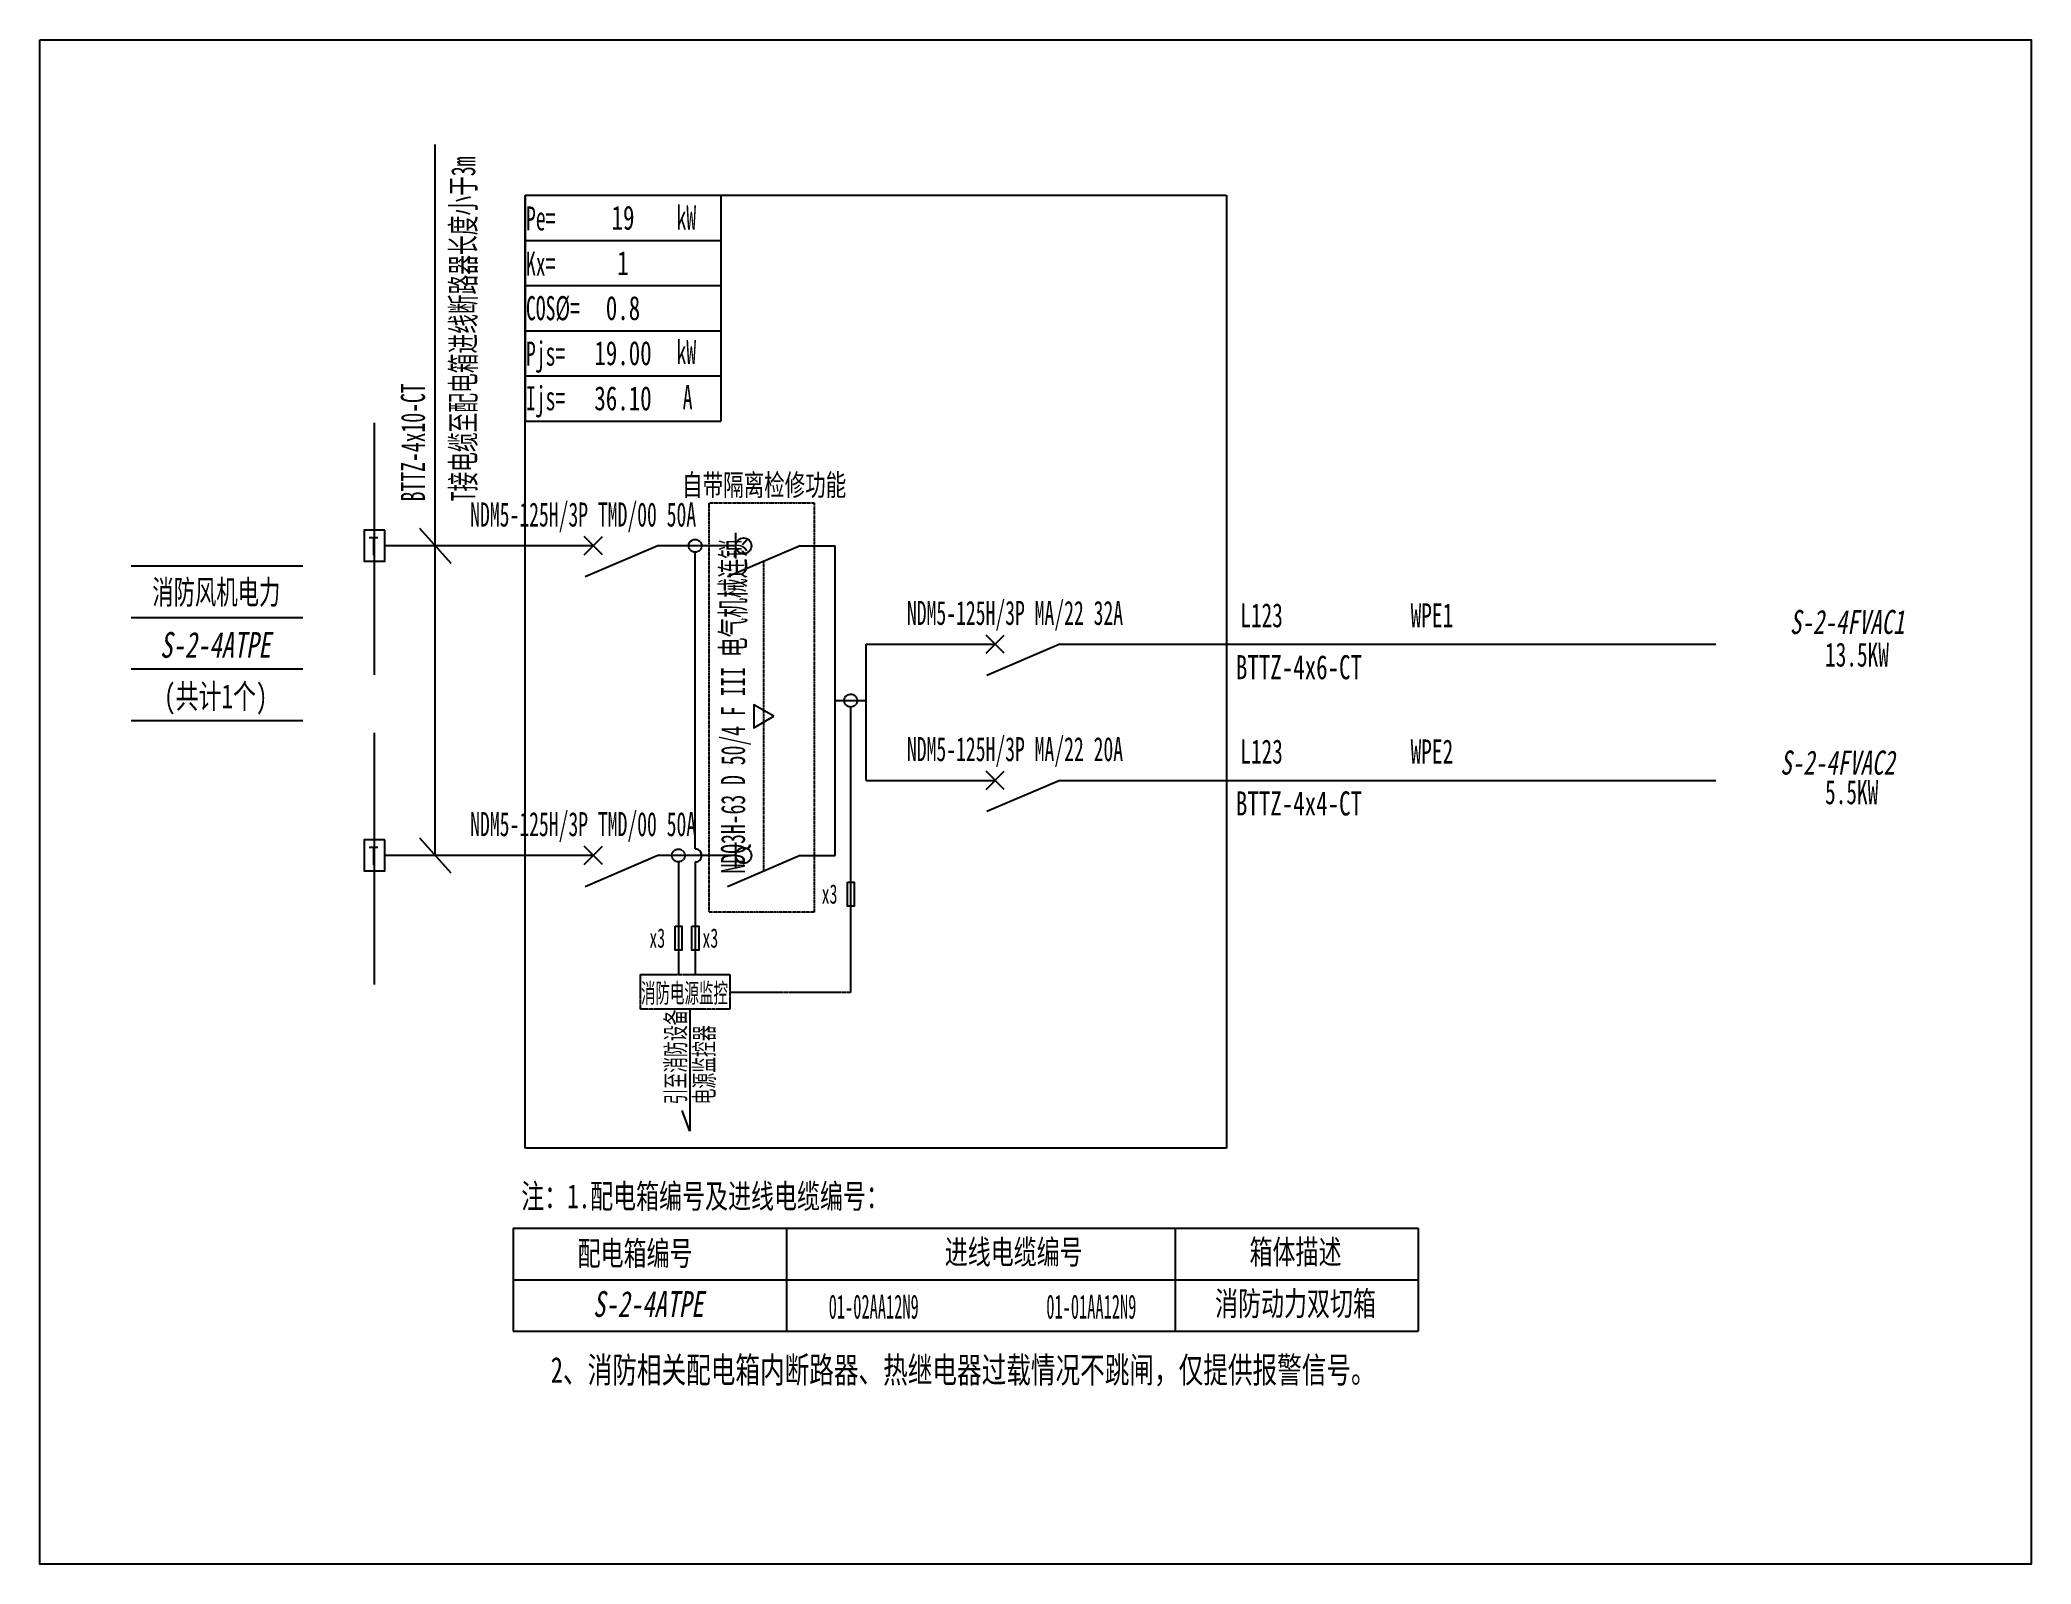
# Model space of a CAD drawing. Extents: x 408947 to 411426, y 356657 to 358554.
import ezdxf
from ezdxf.enums import TextEntityAlignment as Align

# ---------------------------------------------------------------- set-up
doc = ezdxf.new("R2010")
doc.units = 0
doc.header["$MEASUREMENT"] = 0
for name, pattern in [('_点划线L', [1.9, 1.5, -0.17, 0.06, -0.17]), ('DASH', [0.35, 0.25, -0.1]), ('DASHDOTX2', [2, 1, -0.5, 0, -0.5]), ('DASHED', [0.75, 0.5, -0.25])]:
    doc.linetypes.add(name, pattern=pattern)
for name, color, linetype in [('D_E_Eqpm（强电设备）', 100, 'Continuous'), ('D_E_Text（强电文字）', 51, 'Continuous'), ('D_E_Tray（强电普通桥架）', 51, 'Continuous'), ('D_E_WireEm（强电应急照明线缆）', 10, 'DASHED'), ('D_E_Wire（强电线缆）', 10, 'Continuous'), ('D_T_TableDim（表格尺寸）', 255, 'Continuous'), ('DQ_Eqpm', 100, 'Continuous'), ('系统图', 220, 'Continuous')]:
    doc.layers.add(name, color=color, linetype=linetype)
doc.styles.add('$1$电气', font='', dxfattribs={"width": 0.7})
doc.styles.add('$1$电气箱', font='simhei.ttf', dxfattribs={"width": 0.8, "oblique": 10})
doc.styles.add('电气', font='', dxfattribs={"width": 0.7})
doc.styles.add('电气箱', font='simhei.ttf', dxfattribs={"width": 0.8, "oblique": 10})
doc.styles.get('$1$电气').set_extended_font_data('SimSun')
doc.styles.get('电气').set_extended_font_data('SimSun')

# ---------------------------------------------------------------- blocks, each defined once
blk = doc.blocks.new('T接箱')
at = {"layer": 'DQ_Eqpm'}
blk.add_lwpolyline([(313, 172), (73, 172), (73, -188), (313, -188)], close=True, dxfattribs=at)
at = {"layer": 'DQ_Eqpm', "color": 51, "style": '电气', "width": 0.8}
blk.add_text('T', height=220, dxfattribs=at).set_placement((120, -121))

msp = doc.modelspace()

# ---------------------------------------------------------------- linework, layer by layer
at = {"linetype": 'DASHED'}
for p, q in [((409551.3, 357174.5, 0), (409551.3, 358360.1, 0)), ((409551.3, 358360.1, 0), (410424.3, 358360.1, 0)), ((410424.3, 358360.1, 0), (410424.3, 357174.5, 0)), ((410424.3, 357174.5, 0), (409551.3, 357174.5, 0))]:
    msp.add_line(p, q, dxfattribs=at)
at = {"layer": 'D_E_Eqpm（强电设备）'}
for p, q in [((409647.4, 357912.7, 0), (409624.7, 357935.4, 0)), ((409624.7, 357912.7, 0), (409647.4, 357935.4, 0)), ((409716.4, 357924, 0), (409625.7, 357885.2, 0)), ((409893.6, 357924, 0), (409803, 357885.2, 0)), ((409813.4, 357908, 0), (409813.4, 357940.1, 0)), ((410125, 357790.3, 0), (410147.7, 357813, 0)), ((410147.7, 357790.3, 0), (410125, 357813, 0)), ((410216.7, 357801.6, 0), (410126, 357762.8, 0)), ((410125, 357620.8, 0), (410147.7, 357643.5, 0)), ((410147.7, 357620.8, 0), (410125, 357643.5, 0)), ((410216.7, 357632.1, 0), (410126, 357593.3, 0)), ((409647.4, 357527.4, 0), (409624.7, 357550.1, 0)), ((409624.7, 357527.4, 0), (409647.4, 357550.1, 0)), ((409813.4, 357522.7, 0), (409813.4, 357554.8, 0)), ((409716.4, 357538.7, 0), (409625.7, 357499.9, 0)), ((409893.6, 357538.7, 0), (409803, 357499.9, 0))]:
    msp.add_line(p, q, dxfattribs=at)
at = {"layer": 'D_E_Eqpm（强电设备）', "linetype": 'DASH'}
msp.add_line((409848.3, 357519.3, 0), (409848.3, 357904.6, 0), dxfattribs=at)
at = {"layer": 'D_E_Eqpm（强电设备）', "elevation": 0}
msp.add_lwpolyline([(409860.7, 357712), (409835.9, 357726.3), (409835.9, 357697.7)], close=True, dxfattribs=at)
at = {"layer": 'D_E_Eqpm（强电设备）'}
for centre in [(409823.1, 357924, 0), (409823.1, 357538.7, 0)]:
    msp.add_circle(centre, 9.76, dxfattribs=at)
at = {"layer": 'D_E_Text（强电文字）'}
for p, q in [((409439.3, 357538.7, 0), (409439.3, 358423.5, 0)), ((409551.3, 358360.1, 0), (409794.7, 358360.1, 0)), ((409551.3, 358360.1, 0), (409551.3, 358079.2, 0)), ((409794.7, 358360.1, 0), (409794.7, 358079.2, 0)), ((409551.3, 358303.9, 0), (409794.7, 358303.9, 0)), ((409551.3, 358247.7, 0), (409794.7, 358247.7, 0)), ((409551.3, 358191.6, 0), (409794.7, 358191.6, 0)), ((409551.3, 358135.4, 0), (409794.7, 358135.4, 0)), ((409551.3, 358079.2, 0), (409794.7, 358079.2, 0)), ((409419.7, 357945.8, 0), (409458.8, 357902.3, 0)), ((409419.7, 357560.5, 0), (409458.8, 357517, 0))]:
    msp.add_line(p, q, dxfattribs=at)
at = {"layer": 'D_E_WireEm（强电应急照明线缆）'}
for p, q in [((409363.8, 357378.1, 0), (409363.8, 357691.8, 0)), ((409636.1, 357538.7, 0), (409376.6, 357538.7, 0)), ((409813.4, 357538.7, 0), (409716.4, 357538.7, 0))]:
    msp.add_line(p, q, dxfattribs=at)
at = {"layer": 'D_E_Wire（强电线缆）'}
for p, q in [((409363.8, 357763.4, 0), (409363.8, 358077.1, 0)), ((409636.1, 357924, 0), (409376.6, 357924, 0)), ((409813.4, 357924, 0), (409716.4, 357924, 0)), ((409893.6, 357924, 0), (409937, 357924, 0)), ((409937, 357538.7, 0), (409937, 357924, 0)), ((409762.8, 357546.8, 0), (409762.8, 357916, 0)), ((409975.9, 357632.1, 0), (409975.9, 357801.6, 0)), ((409975.9, 357801.6, 0), (410136.4, 357801.6, 0)), ((410216.7, 357801.6, 0), (411033.5, 357801.6, 0)), ((409937, 357731.4, 0), (409975.9, 357731.4, 0)), ((409956.4, 357723.4, 0), (409956.4, 357368.4, 0)), ((409975.9, 357632.1, 0), (410136.4, 357632.1, 0)), ((410216.7, 357632.1, 0), (411033.5, 357632.1, 0)), ((409741.9, 357530.7, 0), (409741.9, 357390.6, 0)), ((409762.7, 357530.7, 0), (409762.7, 357390.6, 0)), ((409893.6, 357538.7, 0), (409937, 357538.7, 0)), ((409756.2, 357347.7, 0), (409756.2, 357195.8, 0)), ((409756.2, 357195.8, 0), (409746.7, 357221.5, 0))]:
    msp.add_line(p, q, dxfattribs=at)
at = {"layer": 'D_E_Wire（强电线缆）', "linetype": '_点划线L'}
msp.add_line((409956.4, 357368.4, 0), (409805.8, 357368.4, 0), dxfattribs=at)
at = {"layer": 'D_E_Wire（强电线缆）', "linetype": 'DASH', "elevation": 0}
msp.add_lwpolyline([(409780.2, 357977.5), (409910.8, 357977.5), (409910.8, 357468.1), (409780.2, 357468.1)], close=True, dxfattribs=at)
at = {"layer": 'D_E_Wire（强电线缆）', "elevation": 0}
for points in [[(409952.5, 357505.4), (409960.9, 357505.4), (409960.9, 357475.8), (409952.5, 357475.8)], [(409737.9, 357450.6), (409746.3, 357450.6), (409746.3, 357421), (409737.9, 357421)], [(409758.8, 357450.6), (409767.2, 357450.6), (409767.2, 357421), (409758.8, 357421)]]:
    msp.add_lwpolyline(points, close=True, dxfattribs=at)
at = {"layer": 'D_E_Wire（强电线缆）', "linetype": '_点划线L', "elevation": 0}
msp.add_lwpolyline([(409694.9, 357390.6), (409805.8, 357390.6), (409805.8, 357347.7), (409694.9, 357347.7)], close=True, dxfattribs=at)
at = {"layer": 'D_E_Wire（强电线缆）', "linetype": '_点划线L'}
for centre in [(409762.8, 357924, 0), (409956.4, 357731.4, 0), (409741.9, 357538.7, 0)]:
    msp.add_circle(centre, 8.03, dxfattribs=at)
at = {"layer": 'D_E_Wire（强电线缆）'}
msp.add_arc((409762.8, 357538.7, 0), 8.03, 269.5766, 90, dxfattribs=at)
at = {"layer": 'D_T_TableDim（表格尺寸）', "color": 255}
for p, q in [((409060.6, 357899.2, 0), (409274.6, 357899.2, 0)), ((409060.6, 357835, 0), (409274.6, 357835, 0)), ((409060.6, 357770.8, 0), (409274.6, 357770.8, 0)), ((409060.6, 357770.8, 0), (409274.6, 357770.8, 0)), ((409060.6, 357770.8, 0), (409274.6, 357770.8, 0)), ((409060.6, 357770.8, 0), (409274.6, 357770.8, 0)), ((409060.6, 357770.8, 0), (409274.6, 357770.8, 0)), ((409060.6, 357706.6, 0), (409274.6, 357706.6, 0))]:
    msp.add_line(p, q, dxfattribs=at)
at = {"layer": 'D_T_TableDim（表格尺寸）', "ltscale": 3.5}
for p, q in [((409536.3, 357075.1, 0), (410662.9, 357075.1, 0)), ((409536.3, 357075.1, 0), (409536.3, 356946.7, 0)), ((409876.4, 357075.1, 0), (409876.4, 356946.7, 0)), ((410360.2, 357075.1, 0), (410360.2, 356946.7, 0)), ((410662.9, 357075.1, 0), (410662.9, 356946.7, 0)), ((409536.3, 357010.9, 0), (410662.9, 357010.9, 0)), ((409536.3, 357010.9, 0), (410662.9, 357010.9, 0)), ((409876.4, 357010.9, 0), (409876.4, 356946.7, 0)), ((410360.2, 357010.9, 0), (410360.2, 356946.7, 0)), ((409536.3, 356946.7, 0), (410662.9, 356946.7, 0))]:
    msp.add_line(p, q, dxfattribs=at)
at = {"layer": '系统图', "ltscale": 9973.992009}
msp.add_lwpolyline([(408947, 358553.5), (411426, 358553.5), (411426, 356657), (408947, 356657)], close=True, dxfattribs=at)

# ---------------------------------------------------------------- block references
at = {"layer": 'D_E_Eqpm（强电设备）', "xscale": 0.1070217821801012, "yscale": 0.1070217821801012, "zscale": 0.1070217821801012}
for p in [(409343.1, 357924.9, 0), (409343.1, 357539.6, 0)]:
    msp.add_blockref('T接箱', p, dxfattribs=at)

# ---------------------------------------------------------------- texts
at = {"layer": 'D_E_Text（强电文字）', "style": '电气', "width": 0.6}
for s, height, p in [('T接电缆至配电箱进线断路器长度小于3m', 29.966, (409489, 357979.3, 0)), ('BTTZ-4x10-CT', 29.966, (409426.4, 357979.3, 0)), ('引至消防设备', 24.08, (409750.5, 357228.9, 0)), ('电源监控器', 24.08, (409786.1, 357228.9, 0))]:
    msp.add_text(s, height=height, rotation=90, dxfattribs=at).set_placement(p)
at = {"layer": 'D_E_Text（强电文字）', "linetype": 'Continuous', "style": '电气', "width": 0.6}
for s, height, p in [('Pe=', 29.97, (409552.2, 358316.4, 0)), ('kW', 29.97, (409739.6, 358317.5, 0)), ('Kx=', 29.97, (409552.2, 358260.1, 0)), ('COS%%C=', 29.97, (409552.2, 358204.7, 0)), ('Pjs=', 29.97, (409552.2, 358148.2, 0)), ('kW', 29.97, (409739.6, 358150.1, 0)), ('Ijs=', 29.97, (409552.2, 358092.6, 0)), ('A', 30, (409747.3, 358093.9, 0))]:
    msp.add_text(s, height=height, dxfattribs=at).set_placement(p)
at = {"layer": 'D_E_Text（强电文字）'}
for s, height, style, width, p in [('自带隔离检修功能', 26.76, '电气', 0.7, (409746.5, 357986.3, 0)), ('L123', 29.97, '$1$电气', 0.65, (410441.4, 357822.6, 0)), ('WPE1', 29.97, '$1$电气', 0.65, (410653.5, 357822.6, 0)), ('13.5KW', 29.97, '$1$电气', 0.65, (411169.4, 357773.7, 0)), ('BTTZ-4x6-CT', 29.966, '$1$电气', 0.7, (410436, 357758, 0)), ('L123', 29.97, '$1$电气', 0.65, (410441.4, 357653.1, 0)), ('WPE2', 29.97, '$1$电气', 0.65, (410653.5, 357653.1, 0)), ('5.5KW', 29.97, '$1$电气', 0.65, (411169.4, 357602.5, 0)), ('BTTZ-4x4-CT', 29.966, '$1$电气', 0.7, (410436, 357588.5, 0)), ('x3', 24.08, '电气', 0.6, (409920.3, 357478.8, 0)), ('x3', 24.08, '电气', 0.6, (409705.8, 357424, 0)), ('x3', 24.08, '电气', 0.6, (409771.9, 357424, 0)), ('消防电源监控', 24.08, '电气', 0.55, (409695.3, 357355.5, 0)), ('注：1.配电箱编号及进线电缆编号：', 29.966, '电气', 0.7, (409546.3, 357099.8, 0)), ('2、消防相关配电箱内断路器、热继电器过载情况不跳闸，仅提供报警信号。', 32.107, '电气', 0.7, (409583, 356882.6, 0))]:
    msp.add_text(s, height=height, dxfattribs=dict(at, style=style, width=width)).set_placement(p)
for s, height, style, width, p in [('NDM5-125H/3P TMD/00 50A', 29.966, '$1$电气', 0.6, (409623.4, 357960.5, 0)), ('消防风机电力', 29.97, '$1$电气', 0.65, (409166.7, 357866.9, 0)), ('NDM5-125H/3P TMD/00 50A', 29.966, '$1$电气', 0.6, (409623.4, 357575.3, 0)), ('配电箱编号', 29.97, '电气', 0.7, (409688, 357044.4, 0)), ('进线电缆编号', 29.97, '电气', 0.7, (410159.4, 357046, 0)), ('箱体描述', 29.97, '电气', 0.7, (410510.2, 357046, 0)), ('01-02AA12N9', 29.966, '电气', 0.5, (409985.1, 356977.2, 0)), ('01-01AA12N9', 29.966, '电气', 0.5, (410256, 356977.2, 0)), ('消防动力双切箱', 29.97, '电气', 0.7, (410510.2, 356981.8, 0))]:
    msp.add_text(s, height=height, dxfattribs=dict(at, style=style, width=width)).set_placement(p, align=Align.MIDDLE)
at = {"layer": 'D_E_Text（强电文字）', "style": '电气', "width": 0.6}
msp.add_text('NDQ3H-63 D 50/4 F III 电气机械连锁', height=29.966, rotation=90, dxfattribs=at).set_placement((409811.4, 357724.5, 0), align=Align.MIDDLE)
at = {"layer": 'D_E_Text（强电文字）', "color": 51, "true_color": 0xffff7f, "style": '$1$电气', "width": 0.6}
for s, p in [('NDM5-125H/3P MA/22 32A', (410161, 357838.1, 0)), ('NDM5-125H/3P MA/22 20A', (410161, 357668.6, 0))]:
    msp.add_text(s, height=29.966, dxfattribs=at).set_placement(p, align=Align.MIDDLE)
at = {"layer": 'D_E_Text（强电文字）', "color": 7, "style": '$1$电气箱', "oblique": 10, "width": 0.7}
msp.add_text('S-2-4ATPE', height=32.11, dxfattribs=at).set_placement((409165.5, 357800.7, 0), align=Align.MIDDLE)
at = {"layer": 'D_E_Text（强电文字）', "style": '$1$电气', "width": 0.7}
msp.add_text('(共计1个)', height=29.97, dxfattribs=at).set_placement((409166, 357721.9, 0), align=Align.CENTER)
at = {"layer": 'D_E_Text（强电文字）', "style": '电气箱', "oblique": 10, "width": 0.7}
msp.add_text('S-2-4ATPE', height=32.11, dxfattribs=at).set_placement((409704.4, 356980.7, 0), align=Align.MIDDLE)
at = {"layer": 'D_E_Text（强电文字）', "width": 243.452, "attachment_point": 5, "style": '电气'}
for s, insert, char_height in [('19', (409673, 358332, 0), 29.97), ('1', (409673, 358275.8, 0), 30), ('0.8', (409673, 358219.6, 0), 29.97), ('{\\C200;19.00}', (409673, 358163.5, 0), 29.966), ('{\\C200;36.10}', (409673, 358107.3, 0), 29.966)]:
    msp.add_mtext(s, dxfattribs=dict(at, insert=insert, char_height=char_height))
at = {"layer": 'D_E_Tray（强电普通桥架）', "linetype": 'DASHDOTX2', "style": '电气箱', "oblique": 10, "width": 0.7}
for s, p in [('S-2-4FVAC1', (411125.6, 357814.3, 0)), ('S-2-4FVAC2', (411113.6, 357639.3, 0))]:
    msp.add_text(s, height=29.97, dxfattribs=at).set_placement(p)

doc.saveas('drawing.dxf')
